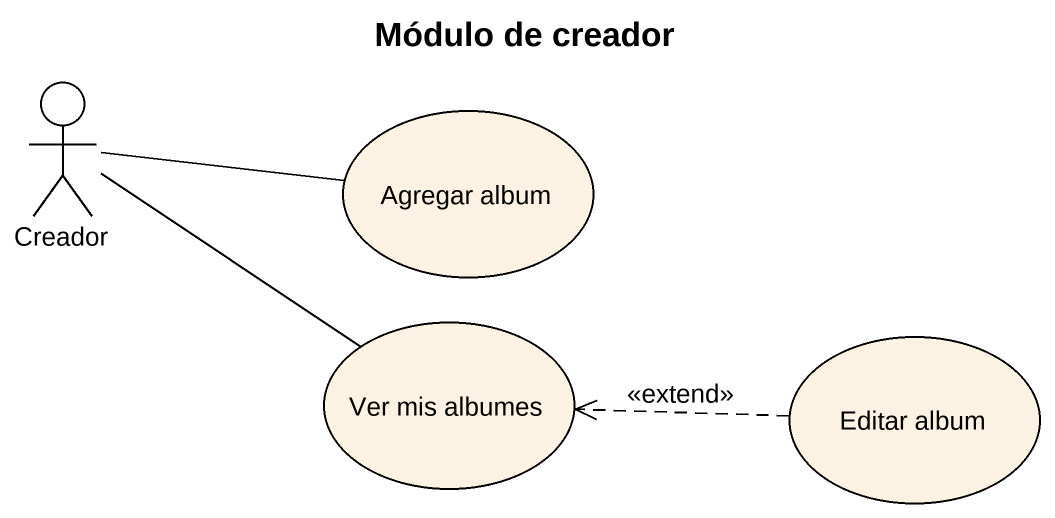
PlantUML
@startuml
title Módulo de creador
actor Creador
usecase "Agregar album" as Agregar_album
usecase "Ver mis albumes" as Ver_mis_albumes
usecase "Editar album" as Editar_album
Creador -right- Agregar_album
Creador -right- Ver_mis_albumes
Editar_album .left.> Ver_mis_albumes : <<extend>>
@enduml
